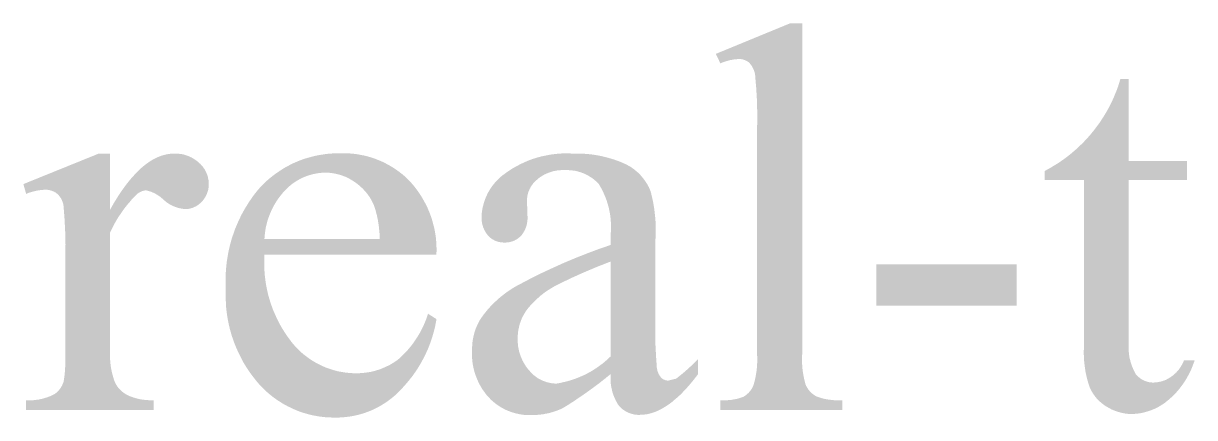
# Model space of a CAD drawing. Header units: millimetres. Extents: x 1235 to 1439, y 1033 to 1126.
# Drawn here: x 1282.27 to 1292.95, y 1052.91 to 1056.5 of the extents above; entities that cross this region are included whole.
import ezdxf

# ---------------------------------------------------------------- set-up
doc = ezdxf.new("R2010")
doc.units = ezdxf.units.MM
doc.layers.add('默认', color=18, linetype='Continuous', true_color=0x000000)

msp = doc.modelspace()

# ---------------------------------------------------------------- hatches: boundary and pattern name
at = {"layer": '默认'}
for points in [[(1289.37, 1056.5), (1289.37, 1053.489), (1289.369, 1053.471), (1289.368, 1053.453), (1289.368, 1053.436), (1289.368, 1053.418), (1289.369, 1053.4), (1289.37, 1053.382), (1289.371, 1053.364), (1289.373, 1053.346), (1289.375, 1053.329), (1289.378, 1053.311), (1289.381, 1053.293), (1289.384, 1053.276), (1289.388, 1053.258), (1289.392, 1053.241), (1289.396, 1053.224), (1289.401, 1053.207), (1289.403, 1053.202), (1289.405, 1053.198), (1289.406, 1053.194), (1289.409, 1053.19), (1289.411, 1053.186), (1289.413, 1053.183), (1289.415, 1053.179), (1289.418, 1053.175), (1289.42, 1053.171), (1289.423, 1053.167), (1289.425, 1053.164), (1289.428, 1053.16), (1289.431, 1053.156), (1289.434, 1053.153), (1289.437, 1053.149), (1289.44, 1053.146), (1289.443, 1053.143), (1289.446, 1053.139), (1289.449, 1053.136), (1289.453, 1053.133), (1289.456, 1053.13), (1289.459, 1053.127), (1289.463, 1053.124), (1289.466, 1053.121), (1289.47, 1053.118), (1289.474, 1053.116), (1289.477, 1053.113), (1289.481, 1053.11), (1289.485, 1053.108), (1289.489, 1053.106), (1289.492, 1053.103), (1289.496, 1053.101), (1289.51, 1053.096), (1289.525, 1053.091), (1289.539, 1053.086), (1289.554, 1053.082), (1289.569, 1053.078), (1289.584, 1053.075), (1289.599, 1053.072), (1289.614, 1053.07), (1289.63, 1053.068), (1289.645, 1053.066), (1289.66, 1053.065), (1289.676, 1053.064), (1289.691, 1053.064), (1289.706, 1053.064), (1289.721, 1053.064), (1289.737, 1053.065), (1289.737, 1052.976), (1288.624, 1052.976), (1288.624, 1053.065), (1288.637, 1053.064), (1288.651, 1053.064), (1288.665, 1053.064), (1288.678, 1053.064), (1288.692, 1053.065), (1288.705, 1053.066), (1288.719, 1053.067), (1288.732, 1053.069), (1288.746, 1053.072), (1288.759, 1053.074), (1288.773, 1053.077), (1288.786, 1053.08), (1288.799, 1053.084), (1288.812, 1053.088), (1288.824, 1053.093), (1288.837, 1053.097), (1288.841, 1053.1), (1288.844, 1053.102), (1288.848, 1053.105), (1288.852, 1053.107), (1288.855, 1053.11), (1288.859, 1053.112), (1288.862, 1053.115), (1288.866, 1053.118), (1288.869, 1053.121), (1288.872, 1053.124), (1288.875, 1053.127), (1288.879, 1053.13), (1288.882, 1053.133), (1288.885, 1053.137), (1288.888, 1053.14), (1288.891, 1053.143), (1288.893, 1053.147), (1288.896, 1053.15), (1288.899, 1053.154), (1288.901, 1053.157), (1288.904, 1053.161), (1288.906, 1053.165), (1288.909, 1053.169), (1288.911, 1053.172), (1288.913, 1053.176), (1288.915, 1053.18), (1288.917, 1053.184), (1288.919, 1053.188), (1288.921, 1053.192), (1288.923, 1053.196), (1288.925, 1053.2), (1288.926, 1053.204), (1288.931, 1053.221), (1288.936, 1053.239), (1288.94, 1053.256), (1288.944, 1053.274), (1288.947, 1053.292), (1288.95, 1053.309), (1288.953, 1053.327), (1288.955, 1053.345), (1288.957, 1053.363), (1288.958, 1053.381), (1288.959, 1053.399), (1288.96, 1053.417), (1288.96, 1053.435), (1288.96, 1053.453), (1288.959, 1053.471), (1288.959, 1053.489), (1288.959, 1055.551), (1288.96, 1055.669), (1288.958, 1055.787), (1288.951, 1055.905), (1288.941, 1056.023), (1288.941, 1056.027), (1288.94, 1056.031), (1288.939, 1056.035), (1288.939, 1056.039), (1288.938, 1056.043), (1288.937, 1056.047), (1288.936, 1056.051), (1288.935, 1056.055), (1288.934, 1056.06), (1288.932, 1056.064), (1288.931, 1056.068), (1288.93, 1056.072), (1288.928, 1056.076), (1288.927, 1056.08), (1288.925, 1056.083), (1288.923, 1056.087), (1288.921, 1056.091), (1288.919, 1056.095), (1288.917, 1056.099), (1288.915, 1056.102), (1288.913, 1056.106), (1288.911, 1056.11), (1288.909, 1056.113), (1288.906, 1056.117), (1288.904, 1056.12), (1288.902, 1056.124), (1288.899, 1056.127), (1288.896, 1056.13), (1288.894, 1056.134), (1288.891, 1056.137), (1288.888, 1056.14), (1288.885, 1056.143), (1288.883, 1056.145), (1288.88, 1056.147), (1288.878, 1056.149), (1288.875, 1056.15), (1288.872, 1056.152), (1288.869, 1056.154), (1288.867, 1056.156), (1288.864, 1056.157), (1288.861, 1056.159), (1288.858, 1056.16), (1288.855, 1056.162), (1288.852, 1056.163), (1288.849, 1056.164), (1288.846, 1056.166), (1288.843, 1056.167), (1288.839, 1056.168), (1288.836, 1056.169), (1288.833, 1056.17), (1288.83, 1056.171), (1288.827, 1056.171), (1288.823, 1056.172), (1288.82, 1056.173), (1288.817, 1056.173), (1288.814, 1056.174), (1288.81, 1056.174), (1288.807, 1056.174), (1288.804, 1056.175), (1288.801, 1056.175), (1288.797, 1056.175), (1288.794, 1056.175), (1288.791, 1056.175), (1288.788, 1056.175), (1288.777, 1056.174), (1288.767, 1056.173), (1288.756, 1056.172), (1288.746, 1056.171), (1288.735, 1056.169), (1288.725, 1056.167), (1288.714, 1056.165), (1288.704, 1056.163), (1288.694, 1056.16), (1288.683, 1056.157), (1288.673, 1056.154), (1288.663, 1056.151), (1288.653, 1056.147), (1288.643, 1056.144), (1288.634, 1056.14), (1288.624, 1056.135), (1288.582, 1056.222), (1289.258, 1056.5)], [(1292.348, 1055.992), (1292.348, 1055.246), (1292.879, 1055.246), (1292.879, 1055.072), (1292.348, 1055.072), (1292.348, 1053.601), (1292.347, 1053.591), (1292.347, 1053.582), (1292.346, 1053.572), (1292.346, 1053.562), (1292.346, 1053.553), (1292.346, 1053.543), (1292.346, 1053.533), (1292.346, 1053.524), (1292.347, 1053.514), (1292.348, 1053.505), (1292.349, 1053.495), (1292.35, 1053.485), (1292.351, 1053.476), (1292.353, 1053.466), (1292.354, 1053.456), (1292.356, 1053.447), (1292.359, 1053.437), (1292.361, 1053.428), (1292.363, 1053.418), (1292.366, 1053.409), (1292.369, 1053.4), (1292.372, 1053.391), (1292.375, 1053.381), (1292.378, 1053.372), (1292.382, 1053.363), (1292.386, 1053.355), (1292.39, 1053.346), (1292.394, 1053.337), (1292.398, 1053.328), (1292.402, 1053.32), (1292.407, 1053.311), (1292.411, 1053.303), (1292.415, 1053.299), (1292.419, 1053.294), (1292.422, 1053.29), (1292.426, 1053.286), (1292.431, 1053.282), (1292.435, 1053.278), (1292.439, 1053.274), (1292.444, 1053.271), (1292.448, 1053.267), (1292.453, 1053.263), (1292.458, 1053.26), (1292.463, 1053.257), (1292.468, 1053.254), (1292.473, 1053.251), (1292.478, 1053.248), (1292.484, 1053.246), (1292.489, 1053.243), (1292.494, 1053.241), (1292.5, 1053.239), (1292.505, 1053.237), (1292.511, 1053.235), (1292.517, 1053.233), (1292.522, 1053.232), (1292.528, 1053.231), (1292.534, 1053.229), (1292.54, 1053.229), (1292.545, 1053.228), (1292.551, 1053.227), (1292.557, 1053.227), (1292.562, 1053.226), (1292.568, 1053.226), (1292.574, 1053.226), (1292.579, 1053.226), (1292.584, 1053.227), (1292.589, 1053.227), (1292.595, 1053.227), (1292.6, 1053.228), (1292.605, 1053.228), (1292.61, 1053.229), (1292.616, 1053.23), (1292.621, 1053.231), (1292.626, 1053.232), (1292.631, 1053.233), (1292.636, 1053.234), (1292.642, 1053.235), (1292.647, 1053.237), (1292.652, 1053.238), (1292.657, 1053.24), (1292.662, 1053.242), (1292.667, 1053.243), (1292.672, 1053.245), (1292.677, 1053.247), (1292.682, 1053.249), (1292.687, 1053.251), (1292.691, 1053.253), (1292.696, 1053.256), (1292.701, 1053.258), (1292.706, 1053.261), (1292.71, 1053.263), (1292.715, 1053.266), (1292.719, 1053.269), (1292.724, 1053.271), (1292.728, 1053.274), (1292.737, 1053.281), (1292.742, 1053.284), (1292.747, 1053.288), (1292.752, 1053.291), (1292.756, 1053.295), (1292.761, 1053.299), (1292.765, 1053.303), (1292.77, 1053.307), (1292.774, 1053.312), (1292.779, 1053.316), (1292.783, 1053.32), (1292.787, 1053.325), (1292.791, 1053.329), (1292.795, 1053.334), (1292.799, 1053.338), (1292.803, 1053.343), (1292.807, 1053.348), (1292.81, 1053.353), (1292.814, 1053.358), (1292.817, 1053.363), (1292.821, 1053.368), (1292.824, 1053.373), (1292.827, 1053.378), (1292.83, 1053.384), (1292.833, 1053.389), (1292.836, 1053.394), (1292.839, 1053.4), (1292.842, 1053.405), (1292.844, 1053.41), (1292.847, 1053.416), (1292.849, 1053.421), (1292.851, 1053.427), (1292.948, 1053.427), (1292.944, 1053.414), (1292.939, 1053.401), (1292.934, 1053.388), (1292.929, 1053.375), (1292.924, 1053.362), (1292.919, 1053.349), (1292.913, 1053.337), (1292.907, 1053.324), (1292.901, 1053.311), (1292.895, 1053.299), (1292.888, 1053.287), (1292.881, 1053.274), (1292.874, 1053.262), (1292.867, 1053.25), (1292.859, 1053.238), (1292.852, 1053.227), (1292.844, 1053.215), (1292.836, 1053.204), (1292.827, 1053.192), (1292.819, 1053.181), (1292.81, 1053.17), (1292.801, 1053.159), (1292.792, 1053.149), (1292.783, 1053.138), (1292.773, 1053.128), (1292.764, 1053.118), (1292.754, 1053.108), (1292.744, 1053.098), (1292.734, 1053.089), (1292.723, 1053.08), (1292.713, 1053.07), (1292.703, 1053.062), (1292.694, 1053.055), (1292.685, 1053.048), (1292.677, 1053.041), (1292.668, 1053.035), (1292.659, 1053.029), (1292.649, 1053.023), (1292.64, 1053.017), (1292.63, 1053.011), (1292.621, 1053.005), (1292.611, 1053), (1292.601, 1052.995), (1292.591, 1052.99), (1292.581, 1052.985), (1292.57, 1052.981), (1292.56, 1052.977), (1292.549, 1052.972), (1292.539, 1052.969), (1292.528, 1052.965), (1292.518, 1052.962), (1292.507, 1052.959), (1292.496, 1052.956), (1292.485, 1052.953), (1292.474, 1052.95), (1292.463, 1052.948), (1292.452, 1052.946), (1292.441, 1052.945), (1292.43, 1052.943), (1292.419, 1052.942), (1292.408, 1052.941), (1292.397, 1052.94), (1292.386, 1052.939), (1292.376, 1052.939), (1292.361, 1052.939), (1292.346, 1052.94), (1292.332, 1052.941), (1292.317, 1052.943), (1292.303, 1052.946), (1292.288, 1052.948), (1292.274, 1052.952), (1292.26, 1052.956), (1292.246, 1052.96), (1292.232, 1052.965), (1292.218, 1052.97), (1292.204, 1052.975), (1292.191, 1052.981), (1292.178, 1052.988), (1292.165, 1052.995), (1292.146, 1053.006), (1292.139, 1053.01), (1292.133, 1053.014), (1292.127, 1053.018), (1292.12, 1053.023), (1292.114, 1053.027), (1292.108, 1053.032), (1292.102, 1053.037), (1292.096, 1053.042), (1292.09, 1053.047), (1292.084, 1053.052), (1292.079, 1053.057), (1292.073, 1053.063), (1292.068, 1053.068), (1292.062, 1053.074), (1292.057, 1053.079), (1292.052, 1053.085), (1292.047, 1053.091), (1292.042, 1053.097), (1292.038, 1053.103), (1292.033, 1053.11), (1292.028, 1053.116), (1292.024, 1053.122), (1292.02, 1053.129), (1292.016, 1053.135), (1292.012, 1053.142), (1292.008, 1053.149), (1292.005, 1053.155), (1292.001, 1053.162), (1291.998, 1053.169), (1291.994, 1053.176), (1291.991, 1053.183), (1291.984, 1053.205), (1291.977, 1053.227), (1291.971, 1053.249), (1291.965, 1053.271), (1291.96, 1053.294), (1291.955, 1053.316), (1291.951, 1053.339), (1291.948, 1053.362), (1291.945, 1053.385), (1291.942, 1053.408), (1291.94, 1053.431), (1291.939, 1053.454), (1291.938, 1053.477), (1291.938, 1053.5), (1291.938, 1053.523), (1291.939, 1053.546), (1291.939, 1055.072), (1291.58, 1055.072), (1291.58, 1055.154), (1291.61, 1055.17), (1291.64, 1055.187), (1291.669, 1055.205), (1291.699, 1055.223), (1291.727, 1055.242), (1291.756, 1055.262), (1291.784, 1055.283), (1291.811, 1055.304), (1291.838, 1055.327), (1291.865, 1055.35), (1291.891, 1055.374), (1291.916, 1055.398), (1291.941, 1055.423), (1291.965, 1055.449), (1291.989, 1055.475), (1292.011, 1055.502), (1292.034, 1055.53), (1292.055, 1055.558), (1292.076, 1055.586), (1292.096, 1055.616), (1292.115, 1055.645), (1292.133, 1055.675), (1292.151, 1055.705), (1292.168, 1055.736), (1292.184, 1055.767), (1292.199, 1055.799), (1292.213, 1055.83), (1292.226, 1055.862), (1292.239, 1055.894), (1292.251, 1055.927), (1292.261, 1055.959), (1292.271, 1055.992)], [(1283.059, 1055.313), (1283.059, 1054.802), (1283.094, 1054.864), (1283.13, 1054.922), (1283.148, 1054.949), (1283.166, 1054.976), (1283.184, 1055.001), (1283.202, 1055.026), (1283.22, 1055.049), (1283.238, 1055.071), (1283.256, 1055.093), (1283.275, 1055.113), (1283.293, 1055.133), (1283.311, 1055.151), (1283.329, 1055.169), (1283.347, 1055.185), (1283.366, 1055.201), (1283.384, 1055.215), (1283.393, 1055.222), (1283.402, 1055.228), (1283.412, 1055.235), (1283.421, 1055.241), (1283.43, 1055.247), (1283.439, 1055.252), (1283.448, 1055.258), (1283.458, 1055.263), (1283.467, 1055.268), (1283.476, 1055.272), (1283.485, 1055.277), (1283.494, 1055.281), (1283.504, 1055.285), (1283.513, 1055.288), (1283.522, 1055.292), (1283.532, 1055.295), (1283.541, 1055.298), (1283.55, 1055.3), (1283.559, 1055.303), (1283.569, 1055.305), (1283.578, 1055.307), (1283.587, 1055.308), (1283.597, 1055.31), (1283.606, 1055.311), (1283.615, 1055.312), (1283.625, 1055.312), (1283.634, 1055.313), (1283.651, 1055.313), (1283.659, 1055.313), (1283.666, 1055.313), (1283.674, 1055.312), (1283.681, 1055.312), (1283.689, 1055.311), (1283.697, 1055.31), (1283.704, 1055.309), (1283.712, 1055.308), (1283.72, 1055.306), (1283.727, 1055.305), (1283.735, 1055.303), (1283.742, 1055.301), (1283.75, 1055.298), (1283.757, 1055.296), (1283.764, 1055.293), (1283.772, 1055.291), (1283.779, 1055.288), (1283.786, 1055.284), (1283.793, 1055.281), (1283.8, 1055.278), (1283.807, 1055.274), (1283.814, 1055.27), (1283.82, 1055.266), (1283.827, 1055.262), (1283.833, 1055.258), (1283.839, 1055.254), (1283.846, 1055.249), (1283.852, 1055.244), (1283.858, 1055.24), (1283.863, 1055.235), (1283.869, 1055.23), (1283.874, 1055.225), (1283.879, 1055.221), (1283.884, 1055.216), (1283.888, 1055.211), (1283.893, 1055.206), (1283.897, 1055.201), (1283.902, 1055.196), (1283.906, 1055.191), (1283.91, 1055.185), (1283.914, 1055.179), (1283.918, 1055.174), (1283.921, 1055.168), (1283.925, 1055.162), (1283.928, 1055.156), (1283.931, 1055.15), (1283.934, 1055.143), (1283.937, 1055.137), (1283.94, 1055.131), (1283.942, 1055.124), (1283.945, 1055.118), (1283.947, 1055.111), (1283.949, 1055.104), (1283.951, 1055.098), (1283.952, 1055.091), (1283.953, 1055.084), (1283.955, 1055.078), (1283.956, 1055.071), (1283.957, 1055.064), (1283.957, 1055.058), (1283.958, 1055.051), (1283.958, 1055.044), (1283.958, 1055.038), (1283.958, 1055.027), (1283.958, 1055.021), (1283.958, 1055.016), (1283.957, 1055.01), (1283.956, 1055.004), (1283.956, 1054.999), (1283.955, 1054.993), (1283.954, 1054.988), (1283.953, 1054.982), (1283.951, 1054.977), (1283.95, 1054.971), (1283.948, 1054.966), (1283.946, 1054.96), (1283.944, 1054.955), (1283.942, 1054.949), (1283.94, 1054.944), (1283.938, 1054.939), (1283.936, 1054.934), (1283.933, 1054.929), (1283.93, 1054.924), (1283.928, 1054.919), (1283.925, 1054.914), (1283.922, 1054.909), (1283.918, 1054.904), (1283.915, 1054.9), (1283.912, 1054.895), (1283.908, 1054.891), (1283.905, 1054.886), (1283.901, 1054.882), (1283.898, 1054.878), (1283.89, 1054.87), (1283.886, 1054.867), (1283.883, 1054.863), (1283.879, 1054.859), (1283.875, 1054.856), (1283.87, 1054.852), (1283.866, 1054.849), (1283.862, 1054.846), (1283.857, 1054.843), (1283.853, 1054.84), (1283.848, 1054.837), (1283.844, 1054.834), (1283.839, 1054.831), (1283.834, 1054.829), (1283.829, 1054.827), (1283.824, 1054.824), (1283.819, 1054.822), (1283.814, 1054.82), (1283.809, 1054.818), (1283.804, 1054.817), (1283.798, 1054.815), (1283.793, 1054.814), (1283.788, 1054.812), (1283.783, 1054.811), (1283.777, 1054.81), (1283.772, 1054.809), (1283.767, 1054.809), (1283.761, 1054.808), (1283.756, 1054.808), (1283.751, 1054.807), (1283.745, 1054.807), (1283.74, 1054.807), (1283.733, 1054.808), (1283.727, 1054.809), (1283.72, 1054.81), (1283.714, 1054.811), (1283.707, 1054.812), (1283.7, 1054.813), (1283.694, 1054.814), (1283.687, 1054.816), (1283.681, 1054.818), (1283.674, 1054.82), (1283.668, 1054.822), (1283.661, 1054.824), (1283.655, 1054.826), (1283.648, 1054.829), (1283.642, 1054.831), (1283.636, 1054.834), (1283.63, 1054.837), (1283.623, 1054.839), (1283.617, 1054.843), (1283.611, 1054.846), (1283.605, 1054.849), (1283.599, 1054.852), (1283.594, 1054.856), (1283.588, 1054.86), (1283.582, 1054.863), (1283.577, 1054.867), (1283.571, 1054.871), (1283.566, 1054.875), (1283.561, 1054.88), (1283.556, 1054.884), (1283.551, 1054.888), (1283.546, 1054.893), (1283.542, 1054.897), (1283.537, 1054.901), (1283.533, 1054.904), (1283.529, 1054.908), (1283.524, 1054.912), (1283.52, 1054.915), (1283.515, 1054.919), (1283.511, 1054.922), (1283.506, 1054.926), (1283.501, 1054.929), (1283.497, 1054.932), (1283.492, 1054.935), (1283.487, 1054.938), (1283.482, 1054.941), (1283.477, 1054.944), (1283.472, 1054.947), (1283.467, 1054.95), (1283.462, 1054.952), (1283.456, 1054.955), (1283.451, 1054.957), (1283.446, 1054.959), (1283.44, 1054.962), (1283.435, 1054.964), (1283.43, 1054.966), (1283.424, 1054.968), (1283.419, 1054.969), (1283.413, 1054.971), (1283.408, 1054.973), (1283.402, 1054.974), (1283.397, 1054.976), (1283.391, 1054.977), (1283.386, 1054.978), (1283.382, 1054.978), (1283.379, 1054.977), (1283.376, 1054.977), (1283.372, 1054.976), (1283.369, 1054.976), (1283.365, 1054.975), (1283.362, 1054.974), (1283.359, 1054.973), (1283.355, 1054.972), (1283.352, 1054.971), (1283.349, 1054.97), (1283.346, 1054.968), (1283.342, 1054.967), (1283.339, 1054.966), (1283.336, 1054.964), (1283.333, 1054.963), (1283.33, 1054.961), (1283.327, 1054.959), (1283.324, 1054.957), (1283.321, 1054.956), (1283.318, 1054.954), (1283.315, 1054.952), (1283.312, 1054.95), (1283.309, 1054.948), (1283.306, 1054.945), (1283.304, 1054.943), (1283.301, 1054.941), (1283.299, 1054.938), (1283.296, 1054.936), (1283.294, 1054.934), (1283.291, 1054.931), (1283.289, 1054.929), (1283.272, 1054.91), (1283.254, 1054.892), (1283.238, 1054.872), (1283.221, 1054.853), (1283.205, 1054.833), (1283.189, 1054.813), (1283.174, 1054.792), (1283.16, 1054.771), (1283.145, 1054.75), (1283.131, 1054.729), (1283.118, 1054.707), (1283.105, 1054.685), (1283.093, 1054.662), (1283.081, 1054.64), (1283.07, 1054.617), (1283.059, 1054.594), (1283.059, 1053.506), (1283.058, 1053.488), (1283.058, 1053.47), (1283.058, 1053.452), (1283.059, 1053.434), (1283.06, 1053.416), (1283.062, 1053.397), (1283.064, 1053.379), (1283.067, 1053.361), (1283.07, 1053.343), (1283.074, 1053.325), (1283.078, 1053.308), (1283.083, 1053.29), (1283.088, 1053.273), (1283.093, 1053.255), (1283.099, 1053.238), (1283.106, 1053.221), (1283.108, 1053.217), (1283.111, 1053.213), (1283.113, 1053.208), (1283.116, 1053.204), (1283.118, 1053.2), (1283.121, 1053.196), (1283.124, 1053.191), (1283.127, 1053.187), (1283.13, 1053.183), (1283.133, 1053.179), (1283.137, 1053.175), (1283.14, 1053.171), (1283.143, 1053.168), (1283.147, 1053.164), (1283.15, 1053.16), (1283.154, 1053.157), (1283.158, 1053.153), (1283.161, 1053.15), (1283.165, 1053.146), (1283.169, 1053.143), (1283.173, 1053.14), (1283.177, 1053.136), (1283.181, 1053.133), (1283.185, 1053.13), (1283.189, 1053.128), (1283.194, 1053.125), (1283.198, 1053.122), (1283.202, 1053.119), (1283.206, 1053.117), (1283.211, 1053.114), (1283.215, 1053.112), (1283.22, 1053.11), (1283.233, 1053.104), (1283.247, 1053.098), (1283.262, 1053.093), (1283.276, 1053.088), (1283.29, 1053.084), (1283.305, 1053.08), (1283.32, 1053.076), (1283.335, 1053.073), (1283.35, 1053.071), (1283.365, 1053.069), (1283.38, 1053.067), (1283.395, 1053.066), (1283.41, 1053.065), (1283.425, 1053.065), (1283.44, 1053.065), (1283.455, 1053.065), (1283.455, 1052.976), (1282.293, 1052.976), (1282.293, 1053.065), (1282.31, 1053.064), (1282.326, 1053.064), (1282.343, 1053.064), (1282.359, 1053.065), (1282.376, 1053.067), (1282.393, 1053.069), (1282.409, 1053.071), (1282.426, 1053.075), (1282.442, 1053.078), (1282.458, 1053.083), (1282.474, 1053.088), (1282.49, 1053.093), (1282.506, 1053.099), (1282.521, 1053.105), (1282.536, 1053.112), (1282.551, 1053.12), (1282.555, 1053.123), (1282.559, 1053.125), (1282.562, 1053.128), (1282.566, 1053.131), (1282.57, 1053.135), (1282.574, 1053.138), (1282.577, 1053.141), (1282.581, 1053.145), (1282.584, 1053.148), (1282.587, 1053.152), (1282.591, 1053.155), (1282.594, 1053.159), (1282.597, 1053.163), (1282.6, 1053.167), (1282.603, 1053.171), (1282.606, 1053.175), (1282.609, 1053.179), (1282.611, 1053.183), (1282.614, 1053.187), (1282.616, 1053.192), (1282.619, 1053.196), (1282.621, 1053.2), (1282.623, 1053.205), (1282.625, 1053.209), (1282.627, 1053.214), (1282.629, 1053.218), (1282.631, 1053.223), (1282.632, 1053.228), (1282.634, 1053.232), (1282.635, 1053.237), (1282.636, 1053.242), (1282.637, 1053.246), (1282.641, 1053.276), (1282.645, 1053.306), (1282.647, 1053.336), (1282.649, 1053.366), (1282.651, 1053.396), (1282.651, 1053.426), (1282.651, 1053.456), (1282.65, 1053.487), (1282.65, 1054.366), (1282.652, 1054.484), (1282.649, 1054.602), (1282.643, 1054.72), (1282.634, 1054.838), (1282.633, 1054.842), (1282.632, 1054.846), (1282.632, 1054.85), (1282.631, 1054.854), (1282.63, 1054.858), (1282.629, 1054.861), (1282.628, 1054.865), (1282.626, 1054.869), (1282.625, 1054.873), (1282.624, 1054.877), (1282.622, 1054.88), (1282.621, 1054.884), (1282.619, 1054.888), (1282.617, 1054.891), (1282.616, 1054.895), (1282.614, 1054.899), (1282.612, 1054.902), (1282.61, 1054.906), (1282.608, 1054.909), (1282.605, 1054.912), (1282.603, 1054.916), (1282.601, 1054.919), (1282.598, 1054.922), (1282.596, 1054.925), (1282.593, 1054.929), (1282.591, 1054.932), (1282.588, 1054.935), (1282.586, 1054.937), (1282.583, 1054.94), (1282.58, 1054.943), (1282.577, 1054.946), (1282.574, 1054.948), (1282.571, 1054.951), (1282.569, 1054.953), (1282.566, 1054.955), (1282.563, 1054.957), (1282.56, 1054.959), (1282.557, 1054.96), (1282.553, 1054.962), (1282.55, 1054.964), (1282.547, 1054.966), (1282.544, 1054.967), (1282.54, 1054.969), (1282.537, 1054.97), (1282.534, 1054.972), (1282.53, 1054.973), (1282.527, 1054.974), (1282.523, 1054.975), (1282.52, 1054.976), (1282.516, 1054.977), (1282.513, 1054.978), (1282.509, 1054.979), (1282.506, 1054.98), (1282.502, 1054.981), (1282.499, 1054.981), (1282.495, 1054.982), (1282.491, 1054.982), (1282.488, 1054.983), (1282.484, 1054.983), (1282.481, 1054.983), (1282.477, 1054.983), (1282.474, 1054.983), (1282.47, 1054.983), (1282.466, 1054.983), (1282.455, 1054.983), (1282.444, 1054.982), (1282.433, 1054.981), (1282.422, 1054.98), (1282.411, 1054.978), (1282.4, 1054.977), (1282.389, 1054.975), (1282.378, 1054.972), (1282.367, 1054.97), (1282.356, 1054.967), (1282.346, 1054.964), (1282.335, 1054.961), (1282.324, 1054.958), (1282.314, 1054.954), (1282.303, 1054.95), (1282.293, 1054.946), (1282.268, 1055.035), (1282.955, 1055.313)], [(1291.327, 1054.302), (1291.327, 1053.928), (1290.046, 1053.928), (1290.046, 1054.302)]]:
    msp.add_hatch(color=256, dxfattribs=at).paths.add_polyline_path(points, flags=0)
h = msp.add_hatch(color=256, dxfattribs=at)
h.paths.add_polyline_path([(1286.035, 1053.804), (1286.031, 1053.782), (1286.027, 1053.761), (1286.023, 1053.74), (1286.018, 1053.719), (1286.013, 1053.698), (1286.007, 1053.677), (1286.001, 1053.656), (1285.995, 1053.635), (1285.988, 1053.614), (1285.981, 1053.593), (1285.973, 1053.573), (1285.965, 1053.552), (1285.957, 1053.532), (1285.948, 1053.512), (1285.939, 1053.492), (1285.929, 1053.472), (1285.92, 1053.452), (1285.909, 1053.433), (1285.899, 1053.414), (1285.888, 1053.395), (1285.877, 1053.376), (1285.865, 1053.357), (1285.853, 1053.339), (1285.841, 1053.321), (1285.828, 1053.303), (1285.816, 1053.285), (1285.802, 1053.268), (1285.789, 1053.251), (1285.775, 1053.234), (1285.761, 1053.218), (1285.747, 1053.201), (1285.732, 1053.185), (1285.718, 1053.169), (1285.703, 1053.154), (1285.688, 1053.138), (1285.672, 1053.123), (1285.656, 1053.108), (1285.639, 1053.094), (1285.622, 1053.08), (1285.604, 1053.067), (1285.586, 1053.053), (1285.568, 1053.041), (1285.549, 1053.029), (1285.53, 1053.017), (1285.51, 1053.006), (1285.491, 1052.996), (1285.47, 1052.986), (1285.45, 1052.976), (1285.429, 1052.967), (1285.408, 1052.959), (1285.387, 1052.951), (1285.366, 1052.944), (1285.344, 1052.938), (1285.323, 1052.932), (1285.301, 1052.927), (1285.279, 1052.922), (1285.258, 1052.918), (1285.236, 1052.915), (1285.214, 1052.912), (1285.192, 1052.91), (1285.17, 1052.908), (1285.149, 1052.907), (1285.127, 1052.907), (1285.081, 1052.907), (1285.057, 1052.908), (1285.033, 1052.909), (1285.008, 1052.911), (1284.984, 1052.914), (1284.96, 1052.917), (1284.935, 1052.922), (1284.911, 1052.926), (1284.886, 1052.932), (1284.862, 1052.938), (1284.838, 1052.945), (1284.814, 1052.952), (1284.79, 1052.96), (1284.767, 1052.969), (1284.743, 1052.979), (1284.72, 1052.989), (1284.698, 1053), (1284.675, 1053.011), (1284.653, 1053.023), (1284.631, 1053.035), (1284.61, 1053.049), (1284.589, 1053.062), (1284.568, 1053.077), (1284.548, 1053.091), (1284.529, 1053.106), (1284.509, 1053.122), (1284.491, 1053.138), (1284.473, 1053.155), (1284.455, 1053.172), (1284.438, 1053.189), (1284.421, 1053.207), (1284.405, 1053.225), (1284.387, 1053.247), (1284.37, 1053.269), (1284.352, 1053.292), (1284.335, 1053.315), (1284.319, 1053.339), (1284.303, 1053.363), (1284.288, 1053.387), (1284.273, 1053.412), (1284.259, 1053.438), (1284.246, 1053.464), (1284.233, 1053.49), (1284.221, 1053.516), (1284.209, 1053.543), (1284.198, 1053.57), (1284.187, 1053.598), (1284.178, 1053.625), (1284.168, 1053.653), (1284.16, 1053.681), (1284.152, 1053.709), (1284.145, 1053.738), (1284.139, 1053.766), (1284.133, 1053.795), (1284.128, 1053.824), (1284.124, 1053.852), (1284.12, 1053.881), (1284.117, 1053.91), (1284.115, 1053.939), (1284.114, 1053.967), (1284.113, 1053.996), (1284.113, 1054.024), (1284.113, 1054.053), (1284.114, 1054.081), (1284.113, 1054.111), (1284.112, 1054.141), (1284.112, 1054.171), (1284.113, 1054.202), (1284.114, 1054.232), (1284.116, 1054.262), (1284.119, 1054.293), (1284.122, 1054.323), (1284.127, 1054.354), (1284.132, 1054.384), (1284.137, 1054.414), (1284.144, 1054.445), (1284.151, 1054.475), (1284.159, 1054.505), (1284.167, 1054.534), (1284.177, 1054.564), (1284.187, 1054.593), (1284.197, 1054.622), (1284.209, 1054.651), (1284.221, 1054.679), (1284.234, 1054.708), (1284.247, 1054.735), (1284.261, 1054.763), (1284.276, 1054.79), (1284.291, 1054.816), (1284.307, 1054.842), (1284.323, 1054.868), (1284.34, 1054.893), (1284.357, 1054.918), (1284.375, 1054.942), (1284.394, 1054.966), (1284.413, 1054.989), (1284.43, 1055.008), (1284.448, 1055.027), (1284.466, 1055.045), (1284.485, 1055.063), (1284.505, 1055.08), (1284.525, 1055.097), (1284.546, 1055.113), (1284.567, 1055.129), (1284.589, 1055.144), (1284.611, 1055.159), (1284.633, 1055.173), (1284.656, 1055.187), (1284.68, 1055.2), (1284.703, 1055.212), (1284.727, 1055.224), (1284.752, 1055.235), (1284.776, 1055.245), (1284.801, 1055.255), (1284.827, 1055.264), (1284.852, 1055.272), (1284.878, 1055.279), (1284.903, 1055.286), (1284.929, 1055.292), (1284.955, 1055.298), (1284.981, 1055.302), (1285.007, 1055.306), (1285.033, 1055.31), (1285.059, 1055.312), (1285.085, 1055.314), (1285.111, 1055.315), (1285.137, 1055.315), (1285.162, 1055.315), (1285.184, 1055.316), (1285.205, 1055.316), (1285.226, 1055.315), (1285.248, 1055.314), (1285.269, 1055.312), (1285.291, 1055.31), (1285.312, 1055.307), (1285.334, 1055.303), (1285.355, 1055.299), (1285.376, 1055.295), (1285.398, 1055.29), (1285.419, 1055.284), (1285.44, 1055.278), (1285.461, 1055.271), (1285.482, 1055.263), (1285.502, 1055.255), (1285.523, 1055.247), (1285.543, 1055.238), (1285.563, 1055.228), (1285.582, 1055.218), (1285.601, 1055.208), (1285.62, 1055.197), (1285.639, 1055.185), (1285.657, 1055.173), (1285.675, 1055.161), (1285.693, 1055.148), (1285.71, 1055.135), (1285.727, 1055.122), (1285.743, 1055.108), (1285.759, 1055.093), (1285.774, 1055.079), (1285.789, 1055.064), (1285.804, 1055.047), (1285.819, 1055.03), (1285.833, 1055.013), (1285.847, 1054.995), (1285.861, 1054.976), (1285.874, 1054.958), (1285.887, 1054.938), (1285.899, 1054.919), (1285.911, 1054.899), (1285.922, 1054.879), (1285.933, 1054.859), (1285.944, 1054.838), (1285.954, 1054.817), (1285.963, 1054.795), (1285.972, 1054.774), (1285.98, 1054.752), (1285.988, 1054.73), (1285.995, 1054.708), (1286.001, 1054.686), (1286.007, 1054.663), (1286.013, 1054.641), (1286.018, 1054.618), (1286.022, 1054.595), (1286.026, 1054.572), (1286.029, 1054.55), (1286.031, 1054.527), (1286.033, 1054.504), (1286.035, 1054.481), (1286.035, 1054.459), (1286.036, 1054.436), (1286.035, 1054.413), (1286.035, 1054.391), (1284.466, 1054.391), (1284.465, 1054.365), (1284.464, 1054.339), (1284.464, 1054.313), (1284.464, 1054.286), (1284.465, 1054.26), (1284.467, 1054.234), (1284.469, 1054.207), (1284.472, 1054.181), (1284.475, 1054.155), (1284.479, 1054.128), (1284.484, 1054.102), (1284.489, 1054.076), (1284.495, 1054.049), (1284.501, 1054.023), (1284.508, 1053.998), (1284.516, 1053.972), (1284.524, 1053.946), (1284.533, 1053.921), (1284.542, 1053.896), (1284.552, 1053.871), (1284.563, 1053.847), (1284.574, 1053.822), (1284.585, 1053.798), (1284.597, 1053.774), (1284.61, 1053.751), (1284.623, 1053.728), (1284.637, 1053.705), (1284.651, 1053.683), (1284.665, 1053.661), (1284.68, 1053.64), (1284.696, 1053.619), (1284.711, 1053.598), (1284.724, 1053.582), (1284.737, 1053.567), (1284.751, 1053.551), (1284.765, 1053.536), (1284.78, 1053.522), (1284.795, 1053.507), (1284.811, 1053.493), (1284.827, 1053.48), (1284.844, 1053.467), (1284.861, 1053.454), (1284.878, 1053.442), (1284.896, 1053.43), (1284.914, 1053.419), (1284.932, 1053.408), (1284.951, 1053.398), (1284.97, 1053.388), (1284.989, 1053.379), (1285.009, 1053.37), (1285.028, 1053.362), (1285.048, 1053.355), (1285.068, 1053.348), (1285.089, 1053.341), (1285.109, 1053.336), (1285.129, 1053.33), (1285.15, 1053.326), (1285.171, 1053.322), (1285.191, 1053.319), (1285.212, 1053.316), (1285.232, 1053.314), (1285.253, 1053.312), (1285.273, 1053.311), (1285.294, 1053.311), (1285.306, 1053.31), (1285.319, 1053.311), (1285.332, 1053.311), (1285.345, 1053.312), (1285.358, 1053.312), (1285.371, 1053.314), (1285.383, 1053.315), (1285.396, 1053.317), (1285.409, 1053.319), (1285.422, 1053.321), (1285.435, 1053.323), (1285.447, 1053.326), (1285.46, 1053.329), (1285.473, 1053.332), (1285.485, 1053.336), (1285.498, 1053.34), (1285.51, 1053.344), (1285.523, 1053.348), (1285.535, 1053.353), (1285.547, 1053.358), (1285.559, 1053.363), (1285.571, 1053.368), (1285.582, 1053.374), (1285.594, 1053.379), (1285.606, 1053.385), (1285.617, 1053.392), (1285.628, 1053.398), (1285.639, 1053.405), (1285.65, 1053.411), (1285.661, 1053.419), (1285.671, 1053.426), (1285.682, 1053.433), (1285.705, 1053.454), (1285.717, 1053.465), (1285.728, 1053.476), (1285.739, 1053.487), (1285.75, 1053.499), (1285.761, 1053.51), (1285.772, 1053.522), (1285.782, 1053.534), (1285.792, 1053.546), (1285.803, 1053.559), (1285.812, 1053.571), (1285.822, 1053.584), (1285.831, 1053.597), (1285.84, 1053.61), (1285.849, 1053.624), (1285.858, 1053.637), (1285.867, 1053.651), (1285.875, 1053.665), (1285.883, 1053.678), (1285.89, 1053.692), (1285.898, 1053.707), (1285.905, 1053.721), (1285.912, 1053.735), (1285.919, 1053.75), (1285.925, 1053.764), (1285.931, 1053.779), (1285.937, 1053.794), (1285.943, 1053.808), (1285.948, 1053.823), (1285.958, 1053.853)], flags=0)
h.paths.add_polyline_path([(1285.517, 1054.535), (1285.516, 1054.554), (1285.516, 1054.574), (1285.515, 1054.593), (1285.513, 1054.613), (1285.511, 1054.632), (1285.509, 1054.652), (1285.506, 1054.671), (1285.503, 1054.69), (1285.5, 1054.71), (1285.496, 1054.729), (1285.492, 1054.748), (1285.487, 1054.767), (1285.482, 1054.786), (1285.477, 1054.805), (1285.471, 1054.823), (1285.465, 1054.842), (1285.461, 1054.85), (1285.457, 1054.858), (1285.453, 1054.866), (1285.449, 1054.874), (1285.445, 1054.882), (1285.441, 1054.89), (1285.436, 1054.898), (1285.431, 1054.906), (1285.427, 1054.913), (1285.422, 1054.921), (1285.416, 1054.929), (1285.411, 1054.936), (1285.406, 1054.943), (1285.4, 1054.95), (1285.394, 1054.958), (1285.389, 1054.965), (1285.383, 1054.972), (1285.377, 1054.978), (1285.37, 1054.985), (1285.364, 1054.992), (1285.358, 1054.998), (1285.351, 1055.004), (1285.344, 1055.011), (1285.338, 1055.017), (1285.331, 1055.022), (1285.324, 1055.028), (1285.317, 1055.034), (1285.31, 1055.039), (1285.302, 1055.045), (1285.295, 1055.05), (1285.288, 1055.055), (1285.273, 1055.065), (1285.266, 1055.069), (1285.259, 1055.073), (1285.251, 1055.078), (1285.244, 1055.082), (1285.237, 1055.086), (1285.229, 1055.09), (1285.221, 1055.094), (1285.214, 1055.097), (1285.206, 1055.101), (1285.198, 1055.104), (1285.19, 1055.107), (1285.182, 1055.11), (1285.174, 1055.113), (1285.166, 1055.116), (1285.158, 1055.119), (1285.15, 1055.121), (1285.141, 1055.123), (1285.133, 1055.125), (1285.125, 1055.127), (1285.116, 1055.129), (1285.108, 1055.131), (1285.1, 1055.132), (1285.091, 1055.134), (1285.083, 1055.135), (1285.074, 1055.136), (1285.066, 1055.137), (1285.057, 1055.138), (1285.049, 1055.138), (1285.04, 1055.139), (1285.032, 1055.139), (1285.024, 1055.139), (1285.011, 1055.139), (1284.998, 1055.138), (1284.986, 1055.138), (1284.973, 1055.136), (1284.96, 1055.135), (1284.948, 1055.133), (1284.935, 1055.131), (1284.922, 1055.128), (1284.91, 1055.126), (1284.897, 1055.123), (1284.885, 1055.119), (1284.872, 1055.115), (1284.86, 1055.111), (1284.848, 1055.107), (1284.835, 1055.102), (1284.823, 1055.097), (1284.811, 1055.092), (1284.8, 1055.086), (1284.788, 1055.08), (1284.777, 1055.074), (1284.765, 1055.067), (1284.754, 1055.06), (1284.743, 1055.053), (1284.733, 1055.046), (1284.722, 1055.039), (1284.712, 1055.031), (1284.702, 1055.023), (1284.692, 1055.014), (1284.683, 1055.006), (1284.673, 1054.997), (1284.664, 1054.988), (1284.656, 1054.979), (1284.645, 1054.968), (1284.635, 1054.957), (1284.625, 1054.945), (1284.616, 1054.933), (1284.606, 1054.921), (1284.597, 1054.909), (1284.588, 1054.896), (1284.58, 1054.884), (1284.571, 1054.871), (1284.563, 1054.857), (1284.555, 1054.844), (1284.548, 1054.83), (1284.541, 1054.816), (1284.534, 1054.803), (1284.527, 1054.788), (1284.521, 1054.774), (1284.515, 1054.76), (1284.509, 1054.745), (1284.504, 1054.73), (1284.499, 1054.716), (1284.494, 1054.701), (1284.49, 1054.686), (1284.486, 1054.671), (1284.483, 1054.656), (1284.479, 1054.641), (1284.476, 1054.626), (1284.474, 1054.61), (1284.472, 1054.595), (1284.47, 1054.58), (1284.468, 1054.565), (1284.467, 1054.55), (1284.466, 1054.535)], flags=0)
h = msp.add_hatch(color=256, dxfattribs=at)
h.paths.add_polyline_path([(1286.865, 1054.74), (1286.865, 1054.735), (1286.865, 1054.729), (1286.865, 1054.723), (1286.865, 1054.717), (1286.865, 1054.711), (1286.864, 1054.705), (1286.864, 1054.699), (1286.863, 1054.693), (1286.862, 1054.687), (1286.861, 1054.682), (1286.86, 1054.676), (1286.859, 1054.67), (1286.858, 1054.664), (1286.856, 1054.658), (1286.855, 1054.652), (1286.853, 1054.647), (1286.851, 1054.641), (1286.849, 1054.635), (1286.846, 1054.63), (1286.844, 1054.624), (1286.842, 1054.619), (1286.839, 1054.613), (1286.836, 1054.608), (1286.833, 1054.603), (1286.83, 1054.598), (1286.827, 1054.593), (1286.824, 1054.588), (1286.821, 1054.583), (1286.817, 1054.578), (1286.814, 1054.573), (1286.81, 1054.569), (1286.806, 1054.564), (1286.803, 1054.561), (1286.799, 1054.557), (1286.795, 1054.554), (1286.791, 1054.55), (1286.787, 1054.547), (1286.783, 1054.543), (1286.779, 1054.54), (1286.775, 1054.537), (1286.77, 1054.534), (1286.766, 1054.531), (1286.761, 1054.529), (1286.756, 1054.526), (1286.752, 1054.524), (1286.747, 1054.521), (1286.742, 1054.519), (1286.737, 1054.517), (1286.732, 1054.515), (1286.727, 1054.513), (1286.722, 1054.512), (1286.717, 1054.51), (1286.711, 1054.509), (1286.706, 1054.507), (1286.701, 1054.506), (1286.696, 1054.505), (1286.691, 1054.504), (1286.685, 1054.504), (1286.68, 1054.503), (1286.675, 1054.503), (1286.67, 1054.502), (1286.664, 1054.502), (1286.659, 1054.502), (1286.654, 1054.502), (1286.649, 1054.502), (1286.644, 1054.502), (1286.639, 1054.503), (1286.633, 1054.503), (1286.628, 1054.503), (1286.623, 1054.504), (1286.618, 1054.505), (1286.613, 1054.506), (1286.607, 1054.507), (1286.602, 1054.508), (1286.597, 1054.509), (1286.592, 1054.511), (1286.587, 1054.512), (1286.582, 1054.514), (1286.577, 1054.516), (1286.572, 1054.518), (1286.567, 1054.52), (1286.562, 1054.523), (1286.558, 1054.525), (1286.553, 1054.528), (1286.548, 1054.53), (1286.544, 1054.533), (1286.539, 1054.536), (1286.535, 1054.539), (1286.531, 1054.542), (1286.527, 1054.545), (1286.523, 1054.549), (1286.519, 1054.552), (1286.515, 1054.556), (1286.511, 1054.559), (1286.508, 1054.563), (1286.504, 1054.567), (1286.501, 1054.571), (1286.497, 1054.576), (1286.493, 1054.581), (1286.49, 1054.585), (1286.487, 1054.59), (1286.484, 1054.595), (1286.481, 1054.6), (1286.478, 1054.606), (1286.475, 1054.611), (1286.472, 1054.616), (1286.469, 1054.621), (1286.467, 1054.627), (1286.465, 1054.632), (1286.462, 1054.638), (1286.46, 1054.644), (1286.458, 1054.649), (1286.457, 1054.655), (1286.455, 1054.661), (1286.453, 1054.667), (1286.452, 1054.672), (1286.451, 1054.678), (1286.45, 1054.684), (1286.449, 1054.69), (1286.448, 1054.696), (1286.447, 1054.702), (1286.446, 1054.708), (1286.446, 1054.714), (1286.446, 1054.719), (1286.446, 1054.725), (1286.446, 1054.731), (1286.446, 1054.737), (1286.446, 1054.743), (1286.447, 1054.757), (1286.448, 1054.771), (1286.45, 1054.785), (1286.452, 1054.799), (1286.454, 1054.813), (1286.457, 1054.827), (1286.461, 1054.841), (1286.465, 1054.856), (1286.469, 1054.87), (1286.473, 1054.883), (1286.478, 1054.897), (1286.484, 1054.911), (1286.49, 1054.924), (1286.496, 1054.938), (1286.502, 1054.951), (1286.509, 1054.964), (1286.517, 1054.977), (1286.524, 1054.989), (1286.533, 1055.002), (1286.541, 1055.014), (1286.55, 1055.026), (1286.559, 1055.037), (1286.568, 1055.048), (1286.578, 1055.059), (1286.588, 1055.07), (1286.598, 1055.08), (1286.609, 1055.09), (1286.619, 1055.1), (1286.63, 1055.109), (1286.641, 1055.118), (1286.653, 1055.126), (1286.664, 1055.134), (1286.68, 1055.146), (1286.697, 1055.157), (1286.714, 1055.168), (1286.731, 1055.179), (1286.748, 1055.189), (1286.766, 1055.199), (1286.784, 1055.208), (1286.802, 1055.218), (1286.82, 1055.226), (1286.839, 1055.235), (1286.858, 1055.243), (1286.877, 1055.251), (1286.896, 1055.258), (1286.915, 1055.265), (1286.935, 1055.271), (1286.954, 1055.277), (1286.974, 1055.282), (1286.994, 1055.288), (1287.014, 1055.292), (1287.034, 1055.296), (1287.054, 1055.3), (1287.074, 1055.304), (1287.095, 1055.306), (1287.115, 1055.309), (1287.135, 1055.311), (1287.155, 1055.312), (1287.176, 1055.314), (1287.196, 1055.314), (1287.216, 1055.315), (1287.236, 1055.314), (1287.256, 1055.314), (1287.276, 1055.313), (1287.308, 1055.313), (1287.339, 1055.313), (1287.371, 1055.312), (1287.403, 1055.31), (1287.435, 1055.307), (1287.467, 1055.303), (1287.498, 1055.298), (1287.53, 1055.292), (1287.561, 1055.285), (1287.592, 1055.277), (1287.623, 1055.268), (1287.654, 1055.259), (1287.684, 1055.248), (1287.714, 1055.237), (1287.743, 1055.224), (1287.772, 1055.211), (1287.78, 1055.206), (1287.789, 1055.201), (1287.798, 1055.196), (1287.807, 1055.191), (1287.815, 1055.185), (1287.824, 1055.179), (1287.832, 1055.173), (1287.84, 1055.167), (1287.848, 1055.16), (1287.856, 1055.154), (1287.864, 1055.147), (1287.872, 1055.14), (1287.879, 1055.133), (1287.887, 1055.125), (1287.894, 1055.118), (1287.901, 1055.11), (1287.908, 1055.102), (1287.914, 1055.094), (1287.921, 1055.086), (1287.927, 1055.078), (1287.933, 1055.07), (1287.939, 1055.061), (1287.945, 1055.052), (1287.951, 1055.044), (1287.956, 1055.035), (1287.961, 1055.026), (1287.966, 1055.017), (1287.971, 1055.008), (1287.975, 1054.999), (1287.979, 1054.989), (1287.983, 1054.98), (1287.987, 1054.971), (1287.994, 1054.944), (1288, 1054.918), (1288.006, 1054.891), (1288.012, 1054.864), (1288.016, 1054.837), (1288.021, 1054.809), (1288.024, 1054.782), (1288.027, 1054.755), (1288.03, 1054.727), (1288.032, 1054.7), (1288.033, 1054.672), (1288.034, 1054.644), (1288.034, 1054.617), (1288.034, 1054.589), (1288.033, 1054.562), (1288.032, 1054.535), (1288.032, 1053.764), (1288.031, 1053.665), (1288.032, 1053.565), (1288.037, 1053.466), (1288.044, 1053.366), (1288.044, 1053.363), (1288.045, 1053.36), (1288.045, 1053.356), (1288.046, 1053.353), (1288.046, 1053.35), (1288.047, 1053.346), (1288.048, 1053.343), (1288.048, 1053.34), (1288.049, 1053.337), (1288.05, 1053.333), (1288.051, 1053.33), (1288.052, 1053.327), (1288.053, 1053.324), (1288.054, 1053.32), (1288.055, 1053.317), (1288.057, 1053.314), (1288.058, 1053.311), (1288.059, 1053.308), (1288.061, 1053.305), (1288.062, 1053.302), (1288.064, 1053.299), (1288.066, 1053.296), (1288.067, 1053.293), (1288.069, 1053.29), (1288.071, 1053.287), (1288.073, 1053.284), (1288.075, 1053.282), (1288.077, 1053.279), (1288.079, 1053.276), (1288.081, 1053.274), (1288.083, 1053.271), (1288.085, 1053.268), (1288.087, 1053.267), (1288.088, 1053.266), (1288.09, 1053.264), (1288.092, 1053.263), (1288.094, 1053.262), (1288.096, 1053.26), (1288.097, 1053.259), (1288.099, 1053.258), (1288.101, 1053.257), (1288.103, 1053.256), (1288.105, 1053.255), (1288.107, 1053.254), (1288.109, 1053.253), (1288.111, 1053.252), (1288.113, 1053.251), (1288.116, 1053.25), (1288.118, 1053.249), (1288.12, 1053.248), (1288.122, 1053.248), (1288.124, 1053.247), (1288.126, 1053.247), (1288.129, 1053.246), (1288.131, 1053.246), (1288.133, 1053.245), (1288.135, 1053.245), (1288.137, 1053.244), (1288.14, 1053.244), (1288.142, 1053.244), (1288.144, 1053.244), (1288.146, 1053.244), (1288.149, 1053.244), (1288.151, 1053.244), (1288.22, 1053.261), (1288.247, 1053.282), (1288.273, 1053.303), (1288.299, 1053.325), (1288.324, 1053.347), (1288.349, 1053.37), (1288.374, 1053.393), (1288.398, 1053.417), (1288.421, 1053.442), (1288.421, 1053.303), (1288.386, 1053.258), (1288.352, 1053.216), (1288.318, 1053.177), (1288.301, 1053.158), (1288.284, 1053.141), (1288.267, 1053.123), (1288.25, 1053.107), (1288.233, 1053.092), (1288.216, 1053.077), (1288.199, 1053.063), (1288.183, 1053.049), (1288.166, 1053.036), (1288.149, 1053.024), (1288.133, 1053.013), (1288.116, 1053.003), (1288.1, 1052.993), (1288.084, 1052.984), (1288.067, 1052.975), (1288.059, 1052.971), (1288.051, 1052.968), (1288.043, 1052.964), (1288.035, 1052.961), (1288.027, 1052.958), (1288.018, 1052.955), (1288.01, 1052.952), (1288.002, 1052.949), (1287.994, 1052.947), (1287.986, 1052.945), (1287.978, 1052.942), (1287.97, 1052.941), (1287.962, 1052.939), (1287.954, 1052.937), (1287.946, 1052.936), (1287.938, 1052.935), (1287.93, 1052.934), (1287.922, 1052.933), (1287.914, 1052.932), (1287.906, 1052.932), (1287.898, 1052.932), (1287.884, 1052.931), (1287.877, 1052.931), (1287.871, 1052.931), (1287.864, 1052.932), (1287.857, 1052.932), (1287.85, 1052.933), (1287.844, 1052.934), (1287.837, 1052.935), (1287.83, 1052.937), (1287.824, 1052.938), (1287.817, 1052.94), (1287.81, 1052.942), (1287.804, 1052.944), (1287.797, 1052.946), (1287.791, 1052.949), (1287.784, 1052.951), (1287.778, 1052.954), (1287.772, 1052.957), (1287.766, 1052.96), (1287.759, 1052.964), (1287.754, 1052.967), (1287.748, 1052.971), (1287.742, 1052.975), (1287.737, 1052.979), (1287.731, 1052.983), (1287.726, 1052.987), (1287.721, 1052.992), (1287.716, 1052.996), (1287.711, 1053.001), (1287.706, 1053.006), (1287.702, 1053.011), (1287.697, 1053.016), (1287.692, 1053.024), (1287.687, 1053.031), (1287.683, 1053.039), (1287.678, 1053.048), (1287.673, 1053.056), (1287.669, 1053.064), (1287.665, 1053.073), (1287.661, 1053.081), (1287.657, 1053.09), (1287.654, 1053.099), (1287.65, 1053.108), (1287.647, 1053.117), (1287.644, 1053.126), (1287.641, 1053.135), (1287.638, 1053.144), (1287.636, 1053.153), (1287.634, 1053.162), (1287.632, 1053.172), (1287.63, 1053.181), (1287.628, 1053.19), (1287.627, 1053.2), (1287.625, 1053.209), (1287.624, 1053.219), (1287.623, 1053.228), (1287.622, 1053.238), (1287.622, 1053.247), (1287.622, 1053.256), (1287.622, 1053.266), (1287.622, 1053.275), (1287.622, 1053.285), (1287.622, 1053.294), (1287.623, 1053.303), (1287.571, 1053.261), (1287.518, 1053.219), (1287.464, 1053.179), (1287.409, 1053.139), (1287.354, 1053.101), (1287.298, 1053.063), (1287.242, 1053.026), (1287.184, 1052.991), (1287.168, 1052.984), (1287.151, 1052.977), (1287.134, 1052.97), (1287.116, 1052.964), (1287.099, 1052.958), (1287.081, 1052.953), (1287.063, 1052.948), (1287.045, 1052.944), (1287.027, 1052.941), (1287.009, 1052.937), (1286.991, 1052.935), (1286.973, 1052.933), (1286.954, 1052.931), (1286.936, 1052.93), (1286.918, 1052.929), (1286.899, 1052.929), (1286.886, 1052.929), (1286.873, 1052.929), (1286.86, 1052.929), (1286.846, 1052.93), (1286.833, 1052.931), (1286.82, 1052.933), (1286.806, 1052.935), (1286.793, 1052.937), (1286.78, 1052.94), (1286.766, 1052.943), (1286.753, 1052.946), (1286.74, 1052.95), (1286.727, 1052.954), (1286.714, 1052.958), (1286.701, 1052.963), (1286.688, 1052.968), (1286.676, 1052.973), (1286.663, 1052.979), (1286.651, 1052.985), (1286.639, 1052.992), (1286.627, 1052.998), (1286.615, 1053.005), (1286.604, 1053.013), (1286.592, 1053.02), (1286.581, 1053.028), (1286.571, 1053.036), (1286.56, 1053.045), (1286.55, 1053.053), (1286.54, 1053.062), (1286.53, 1053.071), (1286.521, 1053.081), (1286.512, 1053.09), (1286.502, 1053.101), (1286.493, 1053.111), (1286.484, 1053.123), (1286.476, 1053.134), (1286.467, 1053.146), (1286.459, 1053.157), (1286.451, 1053.169), (1286.443, 1053.182), (1286.436, 1053.194), (1286.429, 1053.207), (1286.422, 1053.22), (1286.416, 1053.233), (1286.41, 1053.246), (1286.404, 1053.26), (1286.399, 1053.273), (1286.393, 1053.287), (1286.389, 1053.301), (1286.384, 1053.315), (1286.38, 1053.329), (1286.376, 1053.343), (1286.373, 1053.357), (1286.37, 1053.371), (1286.367, 1053.385), (1286.365, 1053.4), (1286.363, 1053.414), (1286.362, 1053.428), (1286.36, 1053.443), (1286.359, 1053.457), (1286.359, 1053.471), (1286.359, 1053.486), (1286.359, 1053.5), (1286.359, 1053.514), (1286.359, 1053.532), (1286.36, 1053.551), (1286.361, 1053.57), (1286.362, 1053.588), (1286.364, 1053.598), (1286.365, 1053.607), (1286.366, 1053.616), (1286.368, 1053.626), (1286.37, 1053.635), (1286.372, 1053.644), (1286.374, 1053.654), (1286.376, 1053.663), (1286.379, 1053.672), (1286.381, 1053.681), (1286.384, 1053.69), (1286.387, 1053.699), (1286.39, 1053.708), (1286.393, 1053.717), (1286.397, 1053.726), (1286.4, 1053.734), (1286.408, 1053.752), (1286.416, 1053.768), (1286.424, 1053.785), (1286.434, 1053.801), (1286.451, 1053.826), (1286.468, 1053.849), (1286.487, 1053.873), (1286.506, 1053.896), (1286.526, 1053.918), (1286.547, 1053.94), (1286.569, 1053.961), (1286.591, 1053.981), (1286.613, 1054.001), (1286.637, 1054.02), (1286.661, 1054.039), (1286.685, 1054.056), (1286.71, 1054.073), (1286.735, 1054.089), (1286.761, 1054.104), (1286.787, 1054.118), (1286.888, 1054.171), (1286.99, 1054.222), (1287.093, 1054.27), (1287.197, 1054.317), (1287.302, 1054.361), (1287.409, 1054.403), (1287.515, 1054.443), (1287.623, 1054.48), (1287.623, 1054.569), (1287.624, 1054.584), (1287.625, 1054.599), (1287.626, 1054.614), (1287.627, 1054.629), (1287.627, 1054.644), (1287.627, 1054.66), (1287.626, 1054.675), (1287.625, 1054.69), (1287.624, 1054.705), (1287.623, 1054.721), (1287.621, 1054.736), (1287.619, 1054.751), (1287.617, 1054.766), (1287.614, 1054.781), (1287.611, 1054.796), (1287.608, 1054.811), (1287.604, 1054.826), (1287.6, 1054.841), (1287.596, 1054.856), (1287.591, 1054.87), (1287.587, 1054.885), (1287.581, 1054.899), (1287.576, 1054.914), (1287.57, 1054.928), (1287.564, 1054.942), (1287.558, 1054.956), (1287.552, 1054.969), (1287.545, 1054.983), (1287.538, 1054.996), (1287.53, 1055.009), (1287.523, 1055.022), (1287.515, 1055.035), (1287.508, 1055.043), (1287.5, 1055.051), (1287.493, 1055.058), (1287.485, 1055.065), (1287.476, 1055.072), (1287.468, 1055.079), (1287.459, 1055.086), (1287.451, 1055.092), (1287.441, 1055.098), (1287.432, 1055.104), (1287.423, 1055.11), (1287.413, 1055.115), (1287.403, 1055.12), (1287.393, 1055.125), (1287.383, 1055.13), (1287.373, 1055.134), (1287.362, 1055.138), (1287.352, 1055.142), (1287.341, 1055.145), (1287.331, 1055.148), (1287.32, 1055.151), (1287.309, 1055.154), (1287.299, 1055.156), (1287.288, 1055.158), (1287.277, 1055.159), (1287.266, 1055.16), (1287.255, 1055.161), (1287.244, 1055.162), (1287.234, 1055.162), (1287.223, 1055.162), (1287.212, 1055.162), (1287.202, 1055.162), (1287.194, 1055.162), (1287.185, 1055.162), (1287.177, 1055.162), (1287.169, 1055.162), (1287.16, 1055.161), (1287.152, 1055.161), (1287.144, 1055.16), (1287.135, 1055.159), (1287.127, 1055.158), (1287.119, 1055.156), (1287.111, 1055.155), (1287.102, 1055.153), (1287.094, 1055.151), (1287.086, 1055.148), (1287.078, 1055.146), (1287.07, 1055.143), (1287.062, 1055.14), (1287.054, 1055.137), (1287.046, 1055.134), (1287.038, 1055.131), (1287.03, 1055.127), (1287.023, 1055.124), (1287.015, 1055.12), (1287.008, 1055.116), (1287.001, 1055.111), (1286.994, 1055.107), (1286.987, 1055.102), (1286.98, 1055.098), (1286.973, 1055.093), (1286.967, 1055.088), (1286.96, 1055.083), (1286.954, 1055.077), (1286.949, 1055.073), (1286.944, 1055.069), (1286.939, 1055.064), (1286.934, 1055.059), (1286.929, 1055.054), (1286.924, 1055.049), (1286.92, 1055.044), (1286.915, 1055.039), (1286.911, 1055.033), (1286.907, 1055.027), (1286.903, 1055.022), (1286.899, 1055.016), (1286.895, 1055.01), (1286.892, 1055.004), (1286.889, 1054.997), (1286.885, 1054.991), (1286.882, 1054.985), (1286.88, 1054.978), (1286.877, 1054.972), (1286.874, 1054.965), (1286.872, 1054.959), (1286.87, 1054.952), (1286.868, 1054.945), (1286.867, 1054.938), (1286.865, 1054.932), (1286.864, 1054.925), (1286.863, 1054.918), (1286.862, 1054.911), (1286.861, 1054.904), (1286.86, 1054.898), (1286.86, 1054.891), (1286.86, 1054.884)], flags=0)
h.paths.add_polyline_path([(1287.623, 1054.329), (1287.5, 1054.281), (1287.379, 1054.23), (1287.258, 1054.176), (1287.14, 1054.118), (1287.12, 1054.108), (1287.1, 1054.097), (1287.08, 1054.085), (1287.061, 1054.073), (1287.042, 1054.061), (1287.023, 1054.048), (1287.005, 1054.034), (1286.987, 1054.02), (1286.97, 1054.005), (1286.953, 1053.99), (1286.936, 1053.974), (1286.92, 1053.958), (1286.904, 1053.942), (1286.889, 1053.925), (1286.874, 1053.908), (1286.86, 1053.89), (1286.855, 1053.883), (1286.85, 1053.876), (1286.845, 1053.869), (1286.841, 1053.862), (1286.836, 1053.854), (1286.832, 1053.847), (1286.828, 1053.839), (1286.824, 1053.832), (1286.82, 1053.824), (1286.816, 1053.816), (1286.812, 1053.808), (1286.809, 1053.8), (1286.806, 1053.792), (1286.803, 1053.784), (1286.8, 1053.775), (1286.797, 1053.767), (1286.794, 1053.759), (1286.792, 1053.75), (1286.79, 1053.742), (1286.787, 1053.733), (1286.786, 1053.725), (1286.784, 1053.716), (1286.782, 1053.708), (1286.781, 1053.699), (1286.779, 1053.69), (1286.778, 1053.682), (1286.778, 1053.673), (1286.777, 1053.665), (1286.776, 1053.656), (1286.776, 1053.647), (1286.776, 1053.639), (1286.775, 1053.61), (1286.776, 1053.601), (1286.776, 1053.591), (1286.777, 1053.581), (1286.778, 1053.571), (1286.779, 1053.561), (1286.78, 1053.551), (1286.782, 1053.541), (1286.784, 1053.531), (1286.786, 1053.521), (1286.788, 1053.511), (1286.791, 1053.501), (1286.794, 1053.491), (1286.797, 1053.482), (1286.8, 1053.472), (1286.804, 1053.462), (1286.808, 1053.453), (1286.812, 1053.444), (1286.816, 1053.434), (1286.82, 1053.425), (1286.825, 1053.416), (1286.83, 1053.407), (1286.835, 1053.399), (1286.84, 1053.39), (1286.846, 1053.381), (1286.851, 1053.373), (1286.857, 1053.365), (1286.863, 1053.357), (1286.869, 1053.349), (1286.876, 1053.342), (1286.888, 1053.328), (1286.893, 1053.321), (1286.899, 1053.315), (1286.905, 1053.309), (1286.912, 1053.303), (1286.918, 1053.297), (1286.925, 1053.291), (1286.932, 1053.286), (1286.939, 1053.28), (1286.946, 1053.275), (1286.953, 1053.27), (1286.96, 1053.265), (1286.968, 1053.261), (1286.976, 1053.256), (1286.984, 1053.252), (1286.992, 1053.248), (1287, 1053.244), (1287.008, 1053.241), (1287.016, 1053.238), (1287.025, 1053.235), (1287.033, 1053.232), (1287.042, 1053.229), (1287.05, 1053.227), (1287.059, 1053.225), (1287.067, 1053.223), (1287.076, 1053.221), (1287.084, 1053.22), (1287.093, 1053.219), (1287.102, 1053.218), (1287.11, 1053.217), (1287.119, 1053.217), (1287.127, 1053.216), (1287.144, 1053.219), (1287.162, 1053.222), (1287.179, 1053.226), (1287.196, 1053.23), (1287.213, 1053.234), (1287.23, 1053.238), (1287.247, 1053.243), (1287.264, 1053.248), (1287.28, 1053.254), (1287.297, 1053.259), (1287.314, 1053.266), (1287.33, 1053.272), (1287.346, 1053.279), (1287.363, 1053.286), (1287.379, 1053.293), (1287.395, 1053.301), (1287.411, 1053.309), (1287.426, 1053.318), (1287.442, 1053.326), (1287.457, 1053.335), (1287.472, 1053.345), (1287.487, 1053.354), (1287.501, 1053.364), (1287.516, 1053.374), (1287.53, 1053.385), (1287.544, 1053.395), (1287.558, 1053.406), (1287.571, 1053.417), (1287.585, 1053.429), (1287.598, 1053.44), (1287.61, 1053.452), (1287.623, 1053.464)], flags=0)

doc.saveas('drawing.dxf')
